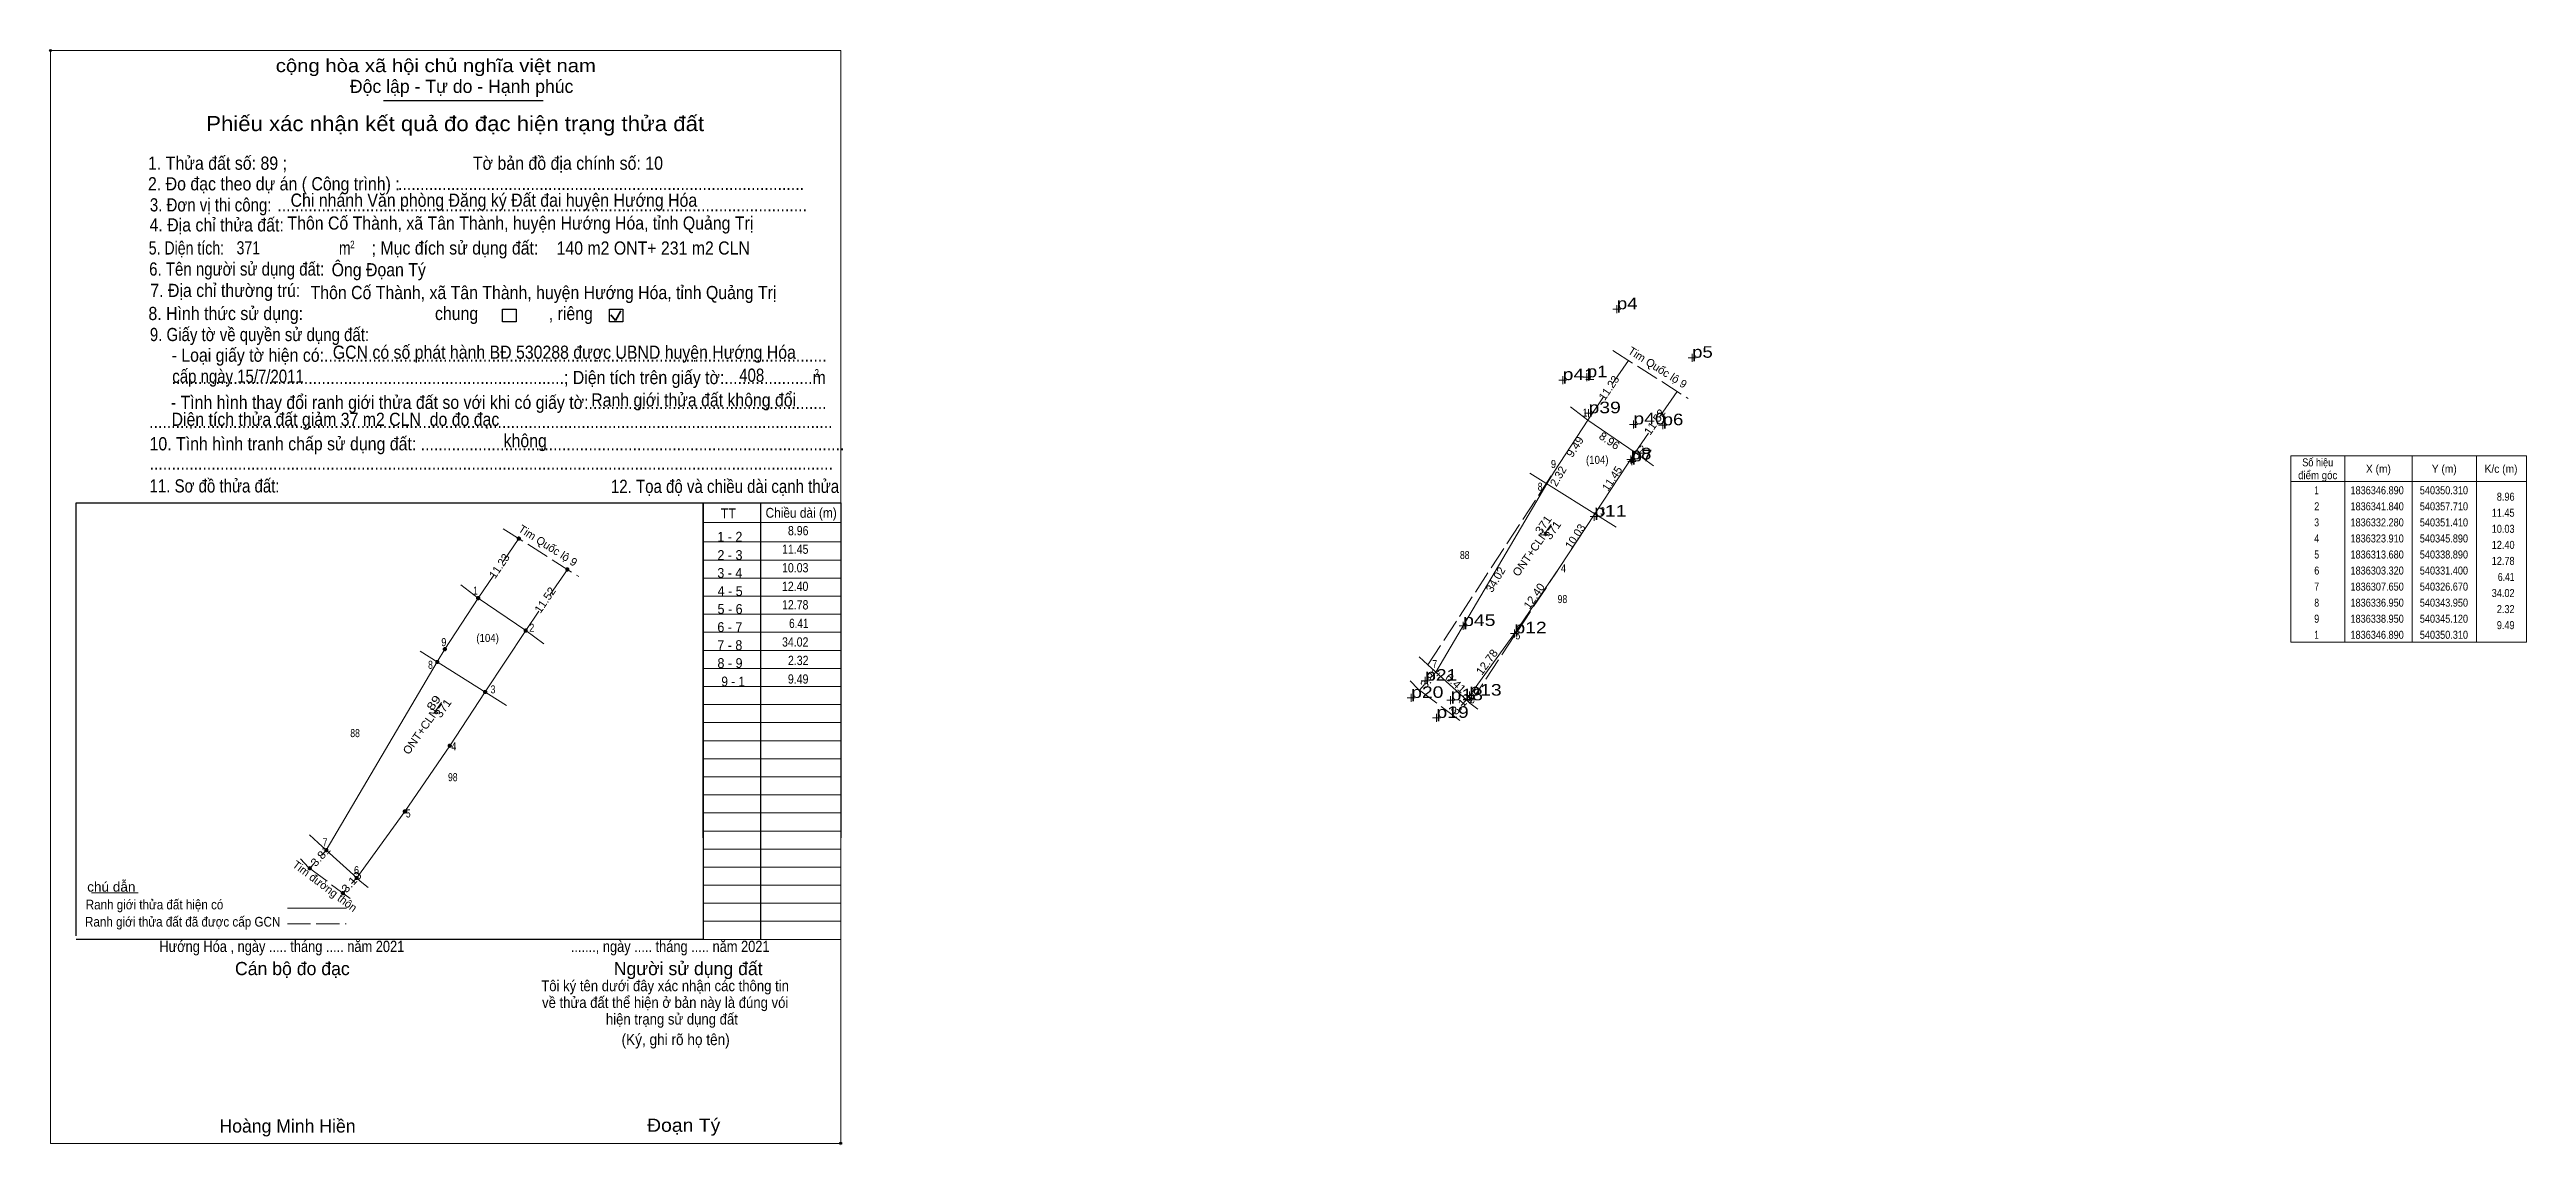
# Model space of a CAD drawing. Header units: metres. Extents: x 540111 to 540496, y 1836234 to 1836405.
import ezdxf
from ezdxf.enums import TextEntityAlignment as Align

# ---------------------------------------------------------------- set-up
doc = ezdxf.new("R2010")
doc.units = ezdxf.units.M
doc.header["$LTSCALE"] = 0.6
doc.header["$PDMODE"] = 32
doc.header["$PDSIZE"] = 0.3
doc.linetypes.add('LONG_DASHED', pattern=[7.5, 6, -1.5])
for name, color, linetype, lineweight in [('1', 7, 'Continuous', 13), ('10', 7, 'Continuous', 13), ('15', 7, 'Continuous', 13), ('17', 7, 'Continuous', 13), ('2', 7, 'Continuous', 25), ('23', 7, 'Continuous', 13), ('30', 7, 'Continuous', 13), ('6', 7, 'Continuous', 13), ('63', 7, 'LONG_DASHED', 13), ('7', 7, 'Continuous', 13)]:
    doc.layers.add(name, color=color, linetype=linetype, lineweight=lineweight)
doc.layers.add('12', color=7, linetype='Continuous')

msp = doc.modelspace()

# ---------------------------------------------------------------- hatches: boundary and pattern name
at = {"layer": '63'}
for points in [[(540184.13, 1836328.44, 1), (540183.63, 1836328.44, 1)], [(540191.69, 1836323.63, 1), (540191.19, 1836323.63, 1)], [(540177.8, 1836319.16, 1), (540177.3, 1836319.16, 1)], [(540185.2, 1836314.11, 1), (540184.7, 1836314.11, 1)], [(540171.44, 1836309.22, 1), (540170.94, 1836309.22, 1)], [(540172.61, 1836311.22, 1), (540172.11, 1836311.22, 1)], [(540178.9, 1836304.55, 1), (540178.4, 1836304.55, 1)], [(540173.38, 1836296.18, 1), (540172.88, 1836296.18, 1)], [(540166.38, 1836285.95, 1), (540165.88, 1836285.95, 1)], [(540154.16, 1836279.92, 1), (540153.66, 1836279.92, 1)], [(540151.58, 1836277.1, 1), (540151.08, 1836277.1, 1)], [(540158.89, 1836275.59, 1), (540158.39, 1836275.59, 1)], [(540156.74, 1836273.23, 1), (540156.24, 1836273.23, 1)]]:
    msp.add_hatch(color=256, dxfattribs=at).paths.add_polyline_path(points)

# ---------------------------------------------------------------- linework, layer by layer
at = {"layer": '1'}
for points in [[(540350.31, 1836346.89), (540357.71, 1836341.84), (540351.41, 1836332.28), (540345.89, 1836323.91), (540338.89, 1836313.68), (540331.4, 1836303.32), (540326.67, 1836307.65), (540343.95, 1836336.95), (540345.12, 1836338.95)], [(540177.55, 1836319.16), (540184.95, 1836314.11), (540178.65, 1836304.55), (540173.13, 1836296.18), (540166.13, 1836285.95), (540158.64, 1836275.59), (540153.91, 1836279.92), (540171.19, 1836309.22), (540172.36, 1836311.22)]]:
    msp.add_lwpolyline(points, close=True, dxfattribs=at)
at = {"layer": '10', "linetype": 'LONG_DASHED'}
for p, q in [((540325.42, 1836308.79), (540345.09, 1836338.91)), ((540331.96, 1836302.81), (540345.63, 1836323.53))]:
    msp.add_line(p, q, dxfattribs=at)
at = {"layer": '10'}
for points in [[(540345.89, 1836323.91), (540351.41, 1836332.28), (540357.71, 1836341.84)], [(540173.13, 1836296.18), (540178.65, 1836304.55), (540184.95, 1836314.11)]]:
    msp.add_lwpolyline(points, dxfattribs=at)
at = {"layer": '15'}
for p, q in [((540356.64, 1836356.17), (540354.18, 1836352.57)), ((540364.2, 1836351.36), (540361.54, 1836347.46)), ((540352.76, 1836350.49), (540350.31, 1836346.89)), ((540350.31, 1836346.89), (540345.12, 1836338.95)), ((540359.75, 1836344.84), (540357.71, 1836341.84)), ((540354.73, 1836330.2), (540341.28, 1836338.62)), ((540183.88, 1836328.44), (540181.42, 1836324.84)), ((540338.89, 1836313.68), (540345.89, 1836323.91)), ((540180, 1836322.76), (540177.55, 1836319.16)), ((540191.44, 1836323.63), (540188.78, 1836319.73)), ((540177.55, 1836319.16), (540172.36, 1836311.22)), ((540186.99, 1836317.11), (540184.95, 1836314.11)), ((540338.89, 1836313.68), (540331.4, 1836303.32)), ((540181.97, 1836302.47), (540168.52, 1836310.89)), ((540324.09, 1836304.83), (540324.84, 1836305.65)), ((540325.95, 1836306.86), (540326.67, 1836307.64)), ((540329.25, 1836300.96), (540329.74, 1836301.5)), ((540330.61, 1836302.45), (540331.4, 1836303.32)), ((540166.13, 1836285.95), (540173.13, 1836296.18)), ((540166.13, 1836285.95), (540158.64, 1836275.59)), ((540151.33, 1836277.1), (540152.08, 1836277.92)), ((540153.19, 1836279.13), (540153.91, 1836279.91)), ((540156.49, 1836273.23), (540156.98, 1836273.77)), ((540157.85, 1836274.72), (540158.64, 1836275.59))]:
    msp.add_line(p, q, dxfattribs=at)
at = {"layer": '15', "linetype": 'LONG_DASHED'}
for p, q in [((540323.9, 1836304.97), (540322.64, 1836306.31)), ((540323.9, 1836304.97), (540330.92, 1836299.71)), ((540151.14, 1836277.24), (540149.88, 1836278.58)), ((540151.14, 1836277.24), (540158.16, 1836271.98))]:
    msp.add_line(p, q, dxfattribs=at)
at = {"layer": '15'}
for points in [[(540345.12, 1836338.95), (540343.95, 1836336.95), (540326.67, 1836307.65)], [(540172.36, 1836311.22), (540171.19, 1836309.22), (540153.91, 1836279.92)]]:
    msp.add_lwpolyline(points, dxfattribs=at)
at = {"layer": '17'}
msp.add_line((540117.36, 1836273.25), (540124.61, 1836273.25), dxfattribs=at)
at = {"layer": '2'}
for p, q in [((540162.79, 1836396.62), (540187.67, 1836396.62)), ((540114.98, 1836334), (540212.57, 1836334)), ((540114.98, 1836266.58), (540114.98, 1836334)), ((540212.57, 1836334), (540212.57, 1836266.03)), ((540212.57, 1836266.03), (540114.98, 1836266.03))]:
    msp.add_line(p, q, dxfattribs=at)
at = {"layer": '2', "lineweight": 35}
for p, q in [((540198.23, 1836363.28), (540198.93, 1836362.37)), ((540198.93, 1836362.37), (540199.78, 1836363.89))]:
    msp.add_line(p, q, dxfattribs=at)
at = {"layer": '2', "lineweight": 13}
msp.add_lwpolyline([(540110.97, 1836404.43), (540234, 1836404.43), (540234, 1836234.27), (540110.97, 1836234.27)], close=True, dxfattribs=at)
at = {"layer": '2'}
for points in [[(540181.36, 1836364.15), (540183.48, 1836364.15), (540183.48, 1836362.18), (540181.36, 1836362.18)], [(540197.99, 1836364.15), (540200.1, 1836364.15), (540200.1, 1836362.18), (540197.99, 1836362.18)]]:
    msp.add_lwpolyline(points, close=True, dxfattribs=at)
for p in [(540110.97, 1836404.43), (540233.99, 1836234.27)]:
    msp.add_point(p, dxfattribs=at)
at = {"layer": '23'}
for p, q in [((540347.61, 1836348.95), (540350.31, 1836346.89)), ((540350.31, 1836346.89), (540357.71, 1836341.84)), ((540357.71, 1836341.84), (540360.54, 1836339.76)), ((540174.85, 1836321.22), (540177.55, 1836319.16)), ((540177.55, 1836319.16), (540184.95, 1836314.11)), ((540184.95, 1836314.11), (540187.78, 1836312.03)), ((540325.42, 1836308.79), (540324.06, 1836310.03)), ((540326.67, 1836307.64), (540325.42, 1836308.79)), ((540333.18, 1836301.85), (540331.96, 1836302.81)), ((540152.66, 1836281.06), (540151.3, 1836282.3)), ((540153.91, 1836279.91), (540152.66, 1836281.06)), ((540160.42, 1836274.12), (540159.2, 1836275.08))]:
    msp.add_line(p, q, dxfattribs=at)
for points in [[(540331.96, 1836302.81), (540331.4, 1836303.32), (540326.67, 1836307.65)], [(540159.2, 1836275.08), (540158.64, 1836275.59), (540153.91, 1836279.92)]]:
    msp.add_lwpolyline(points, dxfattribs=at)
at = {"layer": '30', "lineweight": 25}
for p, q in [((540212.57, 1836281.82), (540212.57, 1836334)), ((540221.52, 1836334), (540221.52, 1836266.03))]:
    msp.add_line(p, q, dxfattribs=at)
at = {"layer": '30'}
for p, q in [((540212.57, 1836330.93), (540234, 1836330.93)), ((540212.57, 1836327.95), (540234, 1836327.95)), ((540212.51, 1836325.08), (540233.94, 1836325.08)), ((540212.57, 1836322.29), (540234, 1836322.29)), ((540212.57, 1836319.46), (540234, 1836319.46)), ((540212.57, 1836316.65), (540234, 1836316.65)), ((540212.57, 1836313.84), (540234, 1836313.84)), ((540212.57, 1836311.03), (540234, 1836311.03)), ((540212.57, 1836308.21), (540234, 1836308.21)), ((540212.57, 1836305.4), (540234, 1836305.4)), ((540212.57, 1836302.59), (540234, 1836302.59)), ((540212.57, 1836299.78), (540234, 1836299.78)), ((540212.57, 1836296.96), (540234, 1836296.96)), ((540212.57, 1836294.15), (540234, 1836294.15)), ((540212.57, 1836291.34), (540234, 1836291.34)), ((540212.57, 1836288.53), (540234, 1836288.53)), ((540212.57, 1836285.71), (540234, 1836285.71)), ((540212.57, 1836282.9), (540234, 1836282.9)), ((540212.57, 1836280.09), (540234, 1836280.09)), ((540212.57, 1836277.28), (540234, 1836277.28)), ((540212.57, 1836277.27), (540234, 1836277.27)), ((540212.57, 1836274.46), (540234, 1836274.46)), ((540212.57, 1836271.65), (540234, 1836271.65)), ((540212.57, 1836268.84), (540234, 1836268.84)), ((540212.57, 1836266.03), (540234, 1836266.03))]:
    msp.add_line(p, q, dxfattribs=at)
at = {"layer": '30', "lineweight": 25}
msp.add_lwpolyline([(540212.57, 1836334), (540234, 1836334), (540234, 1836281.82)], dxfattribs=at)
at = {"layer": '6'}
msp.add_line((540147.87, 1836270.88), (540157.04, 1836270.88), dxfattribs=at)
at = {"layer": '6', "linetype": 'LONG_DASHED'}
msp.add_line((540147.85, 1836268.43), (540157.02, 1836268.43), dxfattribs=at)
at = {"layer": '63'}
for p, q in [((540354.23, 1836357.7), (540365.96, 1836350.24)), ((540181.47, 1836329.97), (540193.2, 1836322.51))]:
    msp.add_line(p, q, dxfattribs=at)
at = {"layer": '63', "linetype": 'Continuous'}
for p, q in [((540468.15, 1836341.3), (540468.15, 1836312.3)), ((540478.65, 1836341.3), (540478.65, 1836312.3)), ((540488.65, 1836341.3), (540488.65, 1836312.3)), ((540459.75, 1836337.3), (540496.45, 1836337.3)), ((540343.47, 1836329.01), (540344.63, 1836330.65)), ((540170.71, 1836301.28), (540171.87, 1836302.92))]:
    msp.add_line(p, q, dxfattribs=at)
msp.add_lwpolyline([(540459.75, 1836341.3), (540496.45, 1836341.3), (540496.45, 1836312.3), (540459.75, 1836312.3)], close=True, dxfattribs=at)
at = {"layer": '63'}
for centre in [(540183.88, 1836328.44), (540191.44, 1836323.63), (540177.55, 1836319.16), (540184.95, 1836314.11), (540171.19, 1836309.22), (540172.36, 1836311.22), (540178.65, 1836304.55), (540173.13, 1836296.18), (540166.13, 1836285.95), (540153.91, 1836279.92), (540151.33, 1836277.1), (540158.64, 1836275.59), (540156.49, 1836273.23)]:
    msp.add_circle(centre, 0.25, dxfattribs=at)
at = {"layer": '7'}
for p, q in [((540355.46, 1836364.15), (540354.22, 1836364.15)), ((540354.84, 1836363.52), (540354.84, 1836364.77)), ((540367.18, 1836356.59), (540365.93, 1836356.59)), ((540366.55, 1836355.96), (540366.55, 1836357.21)), ((540347.02, 1836353.11), (540345.78, 1836353.11)), ((540346.4, 1836352.49), (540346.4, 1836353.74)), ((540350.78, 1836353.56), (540349.53, 1836353.56)), ((540350.78, 1836353.56), (540349.53, 1836353.56)), ((540350.78, 1836353.56), (540349.54, 1836353.56)), ((540350.16, 1836352.94), (540350.16, 1836354.18)), ((540350.16, 1836352.94), (540350.16, 1836354.18)), ((540350.16, 1836352.94), (540350.16, 1836354.18)), ((540351.05, 1836347.95), (540349.8, 1836347.95)), ((540350.43, 1836347.32), (540350.43, 1836348.57)), ((540358.03, 1836346.22), (540356.78, 1836346.22)), ((540357.41, 1836345.59), (540357.41, 1836346.84)), ((540362.59, 1836346.08), (540361.34, 1836346.08)), ((540361.97, 1836345.46), (540361.97, 1836346.71)), ((540357.62, 1836340.77), (540356.38, 1836340.77)), ((540357.77, 1836340.46), (540356.52, 1836340.46)), ((540357, 1836340.14), (540357, 1836341.39)), ((540357.15, 1836339.84), (540357.15, 1836341.08)), ((540351.93, 1836331.85), (540350.68, 1836331.85)), ((540351.31, 1836331.22), (540351.31, 1836332.47)), ((540331.53, 1836314.83), (540330.29, 1836314.83)), ((540330.91, 1836314.21), (540330.91, 1836315.46)), ((540339.51, 1836313.68), (540338.26, 1836313.68)), ((540338.89, 1836313.05), (540338.89, 1836314.3)), ((540325.6, 1836306.31), (540324.35, 1836306.31)), ((540324.98, 1836305.69), (540324.98, 1836306.93)), ((540331.88, 1836303.35), (540331.88, 1836304.6)), ((540323.44, 1836303.63), (540322.19, 1836303.63)), ((540322.81, 1836303), (540322.81, 1836304.25)), ((540326.75, 1836299.9), (540326.75, 1836301.15)), ((540329.59, 1836303.25), (540328.34, 1836303.25)), ((540328.96, 1836302.63), (540328.96, 1836303.88)), ((540332.5, 1836303.98), (540331.25, 1836303.98)), ((540327.37, 1836300.52), (540326.12, 1836300.52))]:
    msp.add_line(p, q, dxfattribs=at)

# ---------------------------------------------------------------- texts
at = {"layer": '1'}
for s, width, p in [('371', 1.1, (540343.8914, 1836330.2202)), ('ONT+CLN', 1.05, (540341.877, 1836325.7802)), ('371', 1.1, (540345.3614, 1836329.3902)), ('ONT+CLN', 1.05, (540169.117, 1836298.0502)), ('89', 1.3, (540171.1342, 1836302.5002)), ('371', 1.1, (540172.6014, 1836301.6602))]:
    msp.add_text(s, height=1.25, rotation=54.851, dxfattribs=dict(at, width=width)).set_placement(p, align=Align.CENTER)
at = {"layer": '10'}
for s, height, width, p in [('1 - 2', 1.534, 0.95, (540216.74, 1836327.95)), ('3 - 4', 1.534, 0.95, (540216.735, 1836322.32)), ('2 - 3', 1.534, 0.95, (540216.755, 1836325.1)), ('4 - 5', 1.534, 0.95, (540216.78, 1836319.49)), ('5 - 6', 1.534, 0.95, (540216.77, 1836316.7)), ('7 - 8', 1.534, 0.95, (540216.73, 1836311.07)), ('6 - 7', 1.534, 0.95, (540216.745, 1836313.88)), ('8 - 9', 1.534, 0.95, (540216.76, 1836308.28)), ('9 - 1', 1.53, 0.9, (540217.26, 1836305.42))]:
    msp.add_text(s, height=height, dxfattribs=dict(at, width=width)).set_placement(p, align=Align.CENTER)
at = {"layer": '12'}
for s, width, p in [('p4', 1.2, (540354.84, 1836364.15)), ('p41', 1.25, (540346.4, 1836353.11)), ('p1', 1.2, (540350.16, 1836353.56)), ('p1', 1.2, (540350.16, 1836353.56)), ('p1', 1.2, (540350.16, 1836353.56)), ('p5', 1.2, (540366.55, 1836356.59)), ('p39', 1.25, (540350.43, 1836347.95)), ('p40', 1.25, (540357.41, 1836346.22)), ('p6', 1.2, (540361.97, 1836346.08)), ('p8', 1.2, (540357, 1836340.77)), ('p7', 1.2, (540357.15, 1836340.46)), ('p11', 1.25, (540351.31, 1836331.85)), ('p45', 1.25, (540330.91, 1836314.83)), ('p12', 1.25, (540338.89, 1836313.68)), ('p20', 1.25, (540322.81, 1836303.63)), ('p21', 1.25, (540324.98, 1836306.31)), ('p18', 1.25, (540328.96, 1836303.25)), ('p13', 1.25, (540331.88, 1836303.98)), ('p19', 1.25, (540326.75, 1836300.52))]:
    msp.add_text(s, height=1.8, dxfattribs=dict(at, width=width)).set_placement(p)
at = {"layer": '15'}
for s, rotation, p in [('Tim Quốc lộ 9', 327.523, (540360.8444, 1836354.5511)), ('11.23', 55.702, (540354.1234, 1836351.5428)), ('Tim Quốc lộ 9', 327.523, (540188.0844, 1836326.8211)), ('11.23', 55.702, (540181.3634, 1836323.8128))]:
    msp.add_text(s, height=1.25, rotation=rotation, dxfattribs=at).set_placement(p, align=Align.CENTER)
for s, rotation, width, p in [('11.52', 55.717, 1.05, (540361.2498, 1836346.238)), ('11.52', 55.717, 1.05, (540188.4898, 1836318.508)), ('3.81', 47.443, 1.1, (540326.2221, 1836306.2873)), ('3.19', 47.666, 1.15, (540331.0547, 1836302.2441)), ('3.81', 47.443, 1.1, (540153.4621, 1836278.5573)), ('3.19', 47.666, 1.15, (540158.3047, 1836274.5441))]:
    msp.add_text(s, height=1.25, rotation=rotation, dxfattribs=dict(at, width=width)).set_placement(p, align=Align.CENTER)
for s, width, p in [('(104)', 0.9, (540351.785, 1836340.07)), ('88', 0.8, (540331.15, 1836325.25)), ('98', 0.8, (540346.36, 1836318.39)), ('(104)', 0.9, (540179.025, 1836312.34)), ('88', 0.8, (540158.39, 1836297.52)), ('98', 0.8, (540173.6, 1836290.66))]:
    msp.add_text(s, height=1.25, dxfattribs=dict(at, width=width)).set_placement(p, align=Align.CENTER)
at = {"layer": '2'}
for s, height, width, p in [('cộng hòa xã hội chủ nghĩa việt nam', 2.053, 1.15, (540146.04, 1836401.06)), ('1. Thửa đất số: 89 ;                                          Tờ bản đồ địa chính số: 10', 2.06, 0.9, (540126.15, 1836385.86)), ('2. Đo đạc theo dự án ( Công trình) : ', 2.055, 0.9, (540126.15, 1836382.65)), ('Chi nhánh Văn phòng Đăng ký Đất đai huyện Hướng Hóa', 2.053, 0.9, (540148.35, 1836380.1)), ('............................................................................................', 2.055, 0.9, (540165.07, 1836382.71)), ('4. Địa chỉ thửa đất:', 2.055, 0.9, (540126.39, 1836376.25)), ('3. Đơn vị thi công:', 2.055, 0.85, (540126.44, 1836379.37)), ('........................................................................................................................', 2.055, 0.9, (540146.29, 1836379.37)), ('Thôn Cố Thành, xã Tân Thành, huyện Hướng Hóa, tỉnh Quảng Trị', 2.05, 0.9, (540147.86, 1836376.54)), ('5. Diện tích:', 2.055, 0.8, (540126.26, 1836372.66)), ('371', 2.05, 0.8, (540139.94, 1836372.68)), ('m', 2.053, 0.8, (540155.87, 1836372.66)), ('2', 1.173, 0.8, (540157.62, 1836373.64)), ('; Mục đích sử dụng đất:', 2.053, 0.9, (540160.96, 1836372.66)), ('140 m2 ONT+ 231 m2 CLN', 2.05, 0.9, (540189.76, 1836372.65)), ('6. Tên người sử dụng đất:', 2.055, 0.85, (540126.33, 1836369.38)), ('Ông Đọan Tý', 2.05, 0.9, (540154.74, 1836369.27)), ('7. Địa chỉ thường trú:', 2.055, 0.9, (540126.51, 1836366.05)), ('Thôn Cố Thành, xã Tân Thành, huyện Hướng Hóa, tỉnh Quảng Trị', 2.05, 0.9, (540151.46, 1836365.72)), ('8. Hình thức sử dụng:', 2.055, 0.9, (540126.22, 1836362.46)), ('chung                , riêng', 2.053, 0.9, (540170.83, 1836362.46)), ('9. Giấy tờ về quyền sử dụng đất:', 2.055, 0.85, (540126.44, 1836359.18)), ('GCN có số phát hành BĐ 530288 được UBND huyện Hướng Hóa ', 2.05, 0.9, (540154.92, 1836356.43)), ('     - Loại giấy tờ hiện có:..................................................................................................................', 2.053, 0.9, (540126.39, 1836355.97)), ('     - Loại giấy tờ hiện có:..................................................................................................................', 2.053, 0.9, (540126.39, 1836355.97)), ('     - Loại giấy tờ hiện có:..................................................................................................................', 2.053, 0.9, (540126.39, 1836355.97)), ('cấp ngày 15/7/2011', 2.05, 0.85, (540129.93, 1836352.69)), ('     .........................................................................................; Diện tích trên giấy tờ:....................m', 2.053, 0.9, (540126.39, 1836352.49)), ('408', 2.05, 0.85, (540218.2, 1836352.85)), ('2', 1.173, 0.8, (540229.92, 1836353.64)), ('     - Tình hình thay đổi ranh giới thửa đất so với khi có giấy tờ:......................................................', 2.053, 0.9, (540126.27, 1836348.62)), ('Ranh giới thửa đất không đổi', 2.047, 0.9, (540195.16, 1836349)), ('Diện tích thửa đất giảm 37 m2 CLN  do đo đạc', 2.05, 0.9, (540129.82, 1836345.98)), ('...........................................................................................................................................................', 2.053, 0.9, (540126.33, 1836345.63)), ('10. Tình hình tranh chấp sử dụng đất: ................................................................................................', 2.055, 0.9, (540126.39, 1836342.17)), ('không', 2.054, 0.9, (540181.51, 1836342.66)), ('...........................................................................................................................................................', 2.053, 0.9, (540126.39, 1836339.14)), ('11. Sơ đồ thửa đất:', 2.055, 0.85, (540126.39, 1836335.61)), ('12. Tọa độ và chiều dài cạnh thửa', 2.059, 0.85, (540198.22, 1836335.54)), ('Hướng Hóa , ngày ..... tháng ..... năm 2021', 1.755, 0.85, (540127.92, 1836264.06)), ('......., ngày ..... tháng ..... năm 2021', 1.755, 0.85, (540191.98, 1836264.06)), ('(Ký, ghi rõ họ tên)', 1.76, 0.9, (540199.88, 1836249.56)), ('Đoạn Tý', 2.05, 1.1, (540203.85, 1836236.07))]:
    msp.add_text(s, height=height, dxfattribs=dict(at, width=width)).set_placement(p)
for s, height, p in [('Độc lập - Tự do - Hạnh phúc', 2.053, (540157.58, 1836397.82)), ('Cán bộ đo đạc', 2.054, (540139.69, 1836260.46)), ('Người sử dụng đất', 2.053, (540198.66, 1836260.46)), ('Hoàng Minh Hiền', 2.05, (540137.28, 1836235.95))]:
    msp.add_text(s, height=height, dxfattribs=at).set_placement(p)
for s, height, width, p in [('Phiếu xác nhận kết quả đo đạc hiện trạng thửa đất', 2.346, 1.1, (540173.97, 1836391.88)), ('Tôi ký tên dưới đây xác nhận các thông tin', 1.696, 0.9, (540206.655, 1836257.96)), ('về thửa đất thể hiện ở bản này là đúng vói', 1.696, 0.9, (540206.67, 1836255.36)), ('hiện trạng sử dụng đất', 1.696, 0.9, (540207.715, 1836252.77))]:
    msp.add_text(s, height=height, dxfattribs=dict(at, width=width)).set_placement(p, align=Align.CENTER)
msp.add_text('.', height=0.5868, dxfattribs=at).set_placement((540233.9681, 1836233.94), align=Align.CENTER)
at = {"layer": '30'}
for s, height, width, p in [('TT', 1.53, 0.95, (540215.32, 1836331.59)), ('Chiều dài (m)', 1.534, 0.9, (540222.3, 1836331.68))]:
    msp.add_text(s, height=height, dxfattribs=dict(at, width=width)).set_placement(p)
at = {"layer": '6'}
for s, height, width, p in [('chú dẫn', 1.504, 1.05, (540116.68, 1836273.46)), ('Ranh giới thửa đất hiện có ', 1.504, 0.9, (540116.46, 1836270.7)), ('Ranh giới thửa đất đã được cấp GCN', 1.507, 0.9, (540116.34, 1836268.02))]:
    msp.add_text(s, height=height, dxfattribs=dict(at, width=width)).set_placement(p)
at = {"layer": '63'}
for s, height, width, p in [(' 1', 1.25, 0.75, (540350.23, 1836347.43)), (' 9', 1.25, 0.85, (540345.36, 1836339.42)), (' 2', 1.25, 0.85, (540359.06, 1836341.65)), (' 8', 1.25, 0.8, (540343.26, 1836335.89)), ('8.96', 1.25, 0.85, (540494.6, 1836334.33)), (' 3', 1.25, 0.8, (540352.99, 1836332.06)), ('11.45', 1.25, 0.85, (540494.6, 1836331.83)), ('8.96', 1.444, 0.85, (540228.98, 1836328.95)), ('10.03', 1.25, 0.85, (540494.6, 1836329.33)), ('12.40', 1.25, 0.85, (540494.6, 1836326.83)), ('11.45', 1.444, 0.85, (540228.97, 1836326.06)), ('10.03', 1.444, 0.85, (540228.97, 1836323.17)), (' 4', 1.25, 0.85, (540346.92, 1836323.19)), ('12.78', 1.25, 0.85, (540494.6, 1836324.33)), (' 1', 1.25, 0.75, (540177.47, 1836319.7)), ('12.40', 1.444, 0.85, (540228.96, 1836320.28)), ('34.02', 1.25, 0.85, (540494.6, 1836319.33)), ('6.41', 1.25, 0.8, (540494.6, 1836321.83)), ('12.78', 1.444, 0.85, (540228.97, 1836317.4)), ('2.32', 1.25, 0.85, (540494.6, 1836316.83)), (' 9', 1.25, 0.85, (540172.6, 1836311.69)), (' 2', 1.25, 0.85, (540186.3, 1836313.92)), ('34.02', 1.444, 0.85, (540228.97, 1836311.62)), ('6.41', 1.444, 0.8, (540228.97, 1836314.51)), (' 5', 1.25, 0.8, (540339.8, 1836312.74)), ('9.49', 1.25, 0.85, (540494.6, 1836314.33)), (' 8', 1.25, 0.8, (540170.5, 1836308.16)), ('2.32', 1.444, 0.85, (540228.98, 1836308.74)), (' 7', 1.25, 0.8, (540326.85, 1836308.26)), (' 3', 1.25, 0.8, (540180.23, 1836304.33)), ('9.49', 1.444, 0.85, (540228.97, 1836305.85)), (' 6', 1.25, 0.85, (540332.72, 1836302.79)), (' 4', 1.25, 0.85, (540174.16, 1836295.46)), (' 5', 1.25, 0.8, (540167.04, 1836285.01)), (' 7', 1.25, 0.8, (540154.09, 1836280.53)), (' 6', 1.25, 0.85, (540159.01, 1836276.17))]:
    msp.add_text(s, height=height, dxfattribs=dict(at, width=width)).set_placement(p, align=Align.RIGHT)
for s, rotation, width, p in [('9.49', 56.829, 1.05, (540348.829, 1836342.383)), ('8.96', 325.689, 1.05, (540353.3277, 1836343.1411)), ('12.40', 55.618, 1.05, (540342.4773, 1836319.1321)), ('12.78', 54.134, 1.05, (540335.1114, 1836308.8438)), ('6.41', 317.528, 1.1, (540329.328, 1836305.4611))]:
    msp.add_text(s, height=1.25, rotation=rotation, dxfattribs=dict(at, width=width)).set_placement(p, align=Align.CENTER)
for s, rotation, p in [('2.32', 59.672, (540346.2418, 1836337.8244)), ('11.45', 56.615, (540354.6133, 1836337.4311)), ('10.03', 56.595, (540348.8775, 1836328.4409)), ('34.02', 59.47, (540336.4873, 1836321.7375)), ('Tim đường thôn', 323.156, (540153.3103, 1836273.8156))]:
    msp.add_text(s, height=1.25, rotation=rotation, dxfattribs=at).set_placement(p, align=Align.CENTER)
for s, width, p in [('Số hiệu', 0.85, (540463.95, 1836339.68)), ('X (m)', 0.95, (540473.4, 1836338.68)), ('Y (m)', 0.95, (540483.655, 1836338.68)), ('K/c (m)', 0.95, (540492.495, 1836338.68)), ('điểm góc', 0.9, (540463.95, 1836337.68)), (' 1', 0.75, (540463.6, 1836335.33)), ('1836346.890', 0.85, (540473.2, 1836335.33)), ('540350.310', 0.85, (540483.6, 1836335.33)), (' 3', 0.8, (540463.595, 1836330.33)), (' 2', 0.85, (540463.605, 1836332.83)), ('1836341.840', 0.85, (540473.2, 1836332.83)), ('1836332.280', 0.85, (540473.2, 1836330.33)), ('540357.710', 0.85, (540483.6, 1836332.83)), ('540351.410', 0.85, (540483.6, 1836330.33)), (' 4', 0.85, (540463.6, 1836327.83)), ('1836323.910', 0.85, (540473.2, 1836327.83)), ('540345.890', 0.85, (540483.6, 1836327.83)), (' 5', 0.8, (540463.605, 1836325.33)), (' 6', 0.85, (540463.605, 1836322.83)), ('1836313.680', 0.85, (540473.2, 1836325.33)), ('1836303.320', 0.85, (540473.2, 1836322.83)), ('540338.890', 0.85, (540483.6, 1836325.33)), ('540331.400', 0.85, (540483.6, 1836322.83)), (' 7', 0.8, (540463.605, 1836320.33)), ('1836307.650', 0.85, (540473.2, 1836320.33)), ('540326.670', 0.85, (540483.6, 1836320.33)), (' 9', 0.85, (540463.6, 1836315.33)), (' 8', 0.8, (540463.605, 1836317.83)), ('1836336.950', 0.85, (540473.2, 1836317.83)), ('1836338.950', 0.85, (540473.2, 1836315.33)), ('540343.950', 0.85, (540483.6, 1836317.83)), ('540345.120', 0.85, (540483.6, 1836315.33)), (' 1', 0.75, (540463.6, 1836312.83)), ('1836346.890', 0.85, (540473.2, 1836312.83)), ('540350.310', 0.85, (540483.6, 1836312.83))]:
    msp.add_text(s, height=1.25, dxfattribs=dict(at, width=width)).set_placement(p, align=Align.CENTER)

doc.saveas('drawing.dxf')
